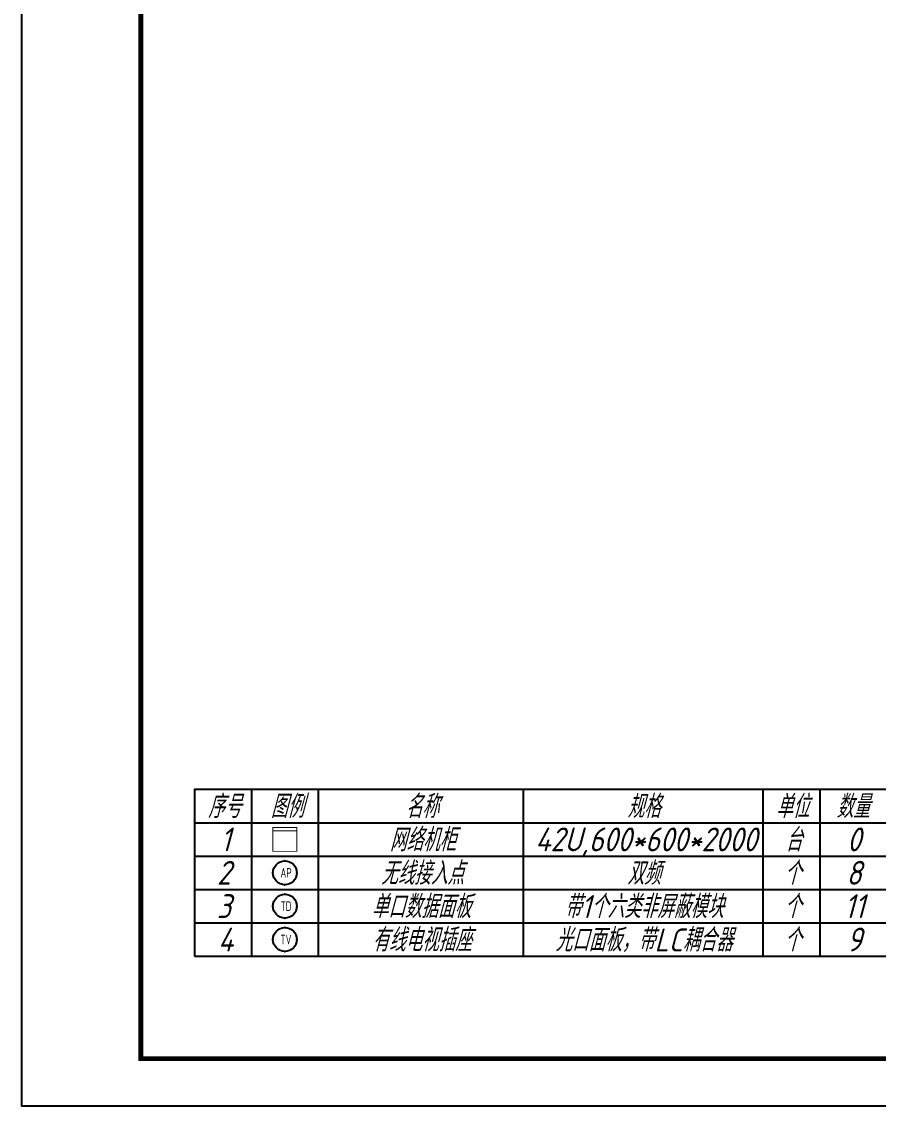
# Model space of a CAD drawing. Extents: x 1252172 to 1336272, y -987752 to -826269.
# Drawn here: x 1252172 to 1270147, y -987752 to -965003 of the extents above; entities that cross this region are included whole.
import ezdxf
from ezdxf.enums import TextEntityAlignment as Align

# ---------------------------------------------------------------- set-up
doc = ezdxf.new("R2010")
doc.units = 0
doc.header["$LTSCALE"] = 1000
doc.header["$PDSIZE"] = 50
for name, color, linetype in [('BTTK', 7, 'Continuous'), ('PUB_TITLE', 7, 'Continuous'), ('TEL_TAB', 7, 'Continuous'), ('电-标注', 1, 'Continuous')]:
    doc.layers.add(name, color=color, linetype=linetype)
doc.layers.add('yichutu', color=7, linetype='Continuous', true_color=0xffffff, plot=False)
doc.styles.add('_TEL_ATTDEF', font='GBENOR', dxfattribs={"width": 0.8, "height": 3, "bigfont": 'GBCBIG'})
doc.styles.add('_TEL_DIM', font='SIMPLEX', dxfattribs={"width": 0.8, "height": 3.5, "bigfont": 'HZTXT'})
doc.styles.add('HZ(TK)', font='geniso.shx', dxfattribs={"width": 0.9, "bigfont": 'hztxt.shx'})
doc.styles.get("Standard").update_dxf_attribs({"font": 'gbeitc.shx', "bigfont": 'gbcbig.shx'})

# ---------------------------------------------------------------- blocks, each defined once
blk = doc.blocks.new('vhtemplate_2020年新竖式图框_A1')
at = {"layer": 'PUB_TITLE', "color": 7}
blk.add_lwpolyline([(0, 594), (841, 594), (841, 0), (0, 0)], close=True, dxfattribs=at)
at = {"layer": 'PUB_TITLE', "const_width": 1}
blk.add_lwpolyline([(25, 10), (831, 10), (831, 584), (25, 584)], close=True, dxfattribs=at)
at = {"layer": 'BTTK', "color": 4, "style": 'HZ(TK)', "width": 0.9}
for tag, p in [('合作单位', (796, 511.5)), ('建设单位', (796, 209.5)), ('工程名称', (796, 176.5)), ('子项名称', (806, 160)), ('图纸名称', (796, 141))]:
    blk.add_attdef(tag, text='', height=3.5, dxfattribs=at).set_placement(p, align=Align.MIDDLE_CENTER)
for tag, p in [('注册证书号', (808.5, 309.01)), ('注册印章号', (808.5, 301.01)), ('设计号', (806, 193)), ('图别', (789.75, 34)), ('图号', (822.25, 34)), ('版本号', (789.75, 26)), ('日期', (822.25, 26))]:
    blk.add_attdef(tag, text='', height=3.5, dxfattribs=at).set_placement(p, align=Align.MIDDLE)
blk = doc.blocks.new('yct-841-594-84100-59400-100-1000.0')
at = {"layer": 'yichutu', "color": 7, "true_color": 0xffffff}
blk.add_lwpolyline([(0, 0), (0, 59400), (84100, 59400), (84100, 0)], close=True, dxfattribs=at)
blk = doc.blocks.new('$equip_U$00000092(win7-PC-hzk)')
at = {"const_width": 0.05}
blk.add_lwpolyline([(-0.6, 1.2), (0.6, 1.2), (0.6, 0), (-0.6, 0)], close=True, dxfattribs=at)
blk.add_lwpolyline([(-0.6, 1.028), (0.6, 1.028)], dxfattribs=at)
at = {"color": 7, "style": '_TEL_DIM', "flags": 1}
for tag in ['A', 'REMARK']:
    blk.add_attdef(tag, text='', height=0.00002, dxfattribs=at).set_placement((0, 0), align=Align.MIDDLE_CENTER)
at = {"color": 7, "style": '_TEL_DIM'}
blk.add_attdef('$TEXT$', text='', height=0.00002, dxfattribs=at).set_placement((0, 0), align=Align.MIDDLE_CENTER)
blk = doc.blocks.new('$equip$00003217')
at = {"const_width": 0.05}
blk.add_lwpolyline([(0, 0.5, -1), (0, -0.5, -1), (0, 0.5, 0.021884)], format="xyb", dxfattribs=at)
blk.add_circle((0, 0), 0.5)
for p in [(0, 0.5), (-0.5, 0), (0.5, 0), (0, -0.5)]:
    blk.add_point(p)
at = {"color": 7, "style": '_TEL_ATTDEF'}
blk.add_attdef('$TEXT$', text='', height=0.4, dxfattribs=at).set_placement((0, 0), align=Align.MIDDLE_CENTER)
at = {"color": 7, "style": '_TEL_DIM', "flags": 1}
for tag in ['A', 'REMARK']:
    blk.add_attdef(tag, text='', height=0.00002, dxfattribs=at).set_placement((0, 0), align=Align.MIDDLE_CENTER)
blk = doc.blocks.new('$equip$00003209')
at = {"const_width": 0.05}
blk.add_lwpolyline([(0, 0.5, -1), (0, -0.5, -1), (0, 0.5, 0.021884)], format="xyb", dxfattribs=at)
blk.add_circle((0, 0), 0.5)
for p in [(0, 0.5), (-0.5, 0), (0.5, 0), (0, -0.5)]:
    blk.add_point(p)
at = {"color": 7, "style": '_TEL_ATTDEF'}
blk.add_attdef('$TEXT$', text='', height=0.4, dxfattribs=at).set_placement((0, 0), align=Align.MIDDLE_CENTER)
at = {"color": 7, "style": '_TEL_DIM', "flags": 1}
for tag in ['A', 'REMARK']:
    blk.add_attdef(tag, text='', height=0.00002, dxfattribs=at).set_placement((0, 0), align=Align.MIDDLE_CENTER)
blk = doc.blocks.new('$equip$00003204')
at = {"const_width": 0.05}
blk.add_lwpolyline([(0, 0.5, -1), (0, -0.5, -1), (0, 0.5, 0.021884)], format="xyb", dxfattribs=at)
blk.add_circle((0, 0), 0.5)
for p in [(0, 0.5), (-0.5, 0), (0.5, 0), (0, -0.5)]:
    blk.add_point(p)
at = {"color": 7, "style": '_TEL_ATTDEF'}
blk.add_attdef('$TEXT$', text='', height=0.4, dxfattribs=at).set_placement((0, 0), align=Align.MIDDLE_CENTER)
at = {"color": 7, "style": '_TEL_DIM', "flags": 1}
for tag in ['A', 'REMARK']:
    blk.add_attdef(tag, text='', height=0.00002, dxfattribs=at).set_placement((0, 0), align=Align.MIDDLE_CENTER)

msp = doc.modelspace()

# ---------------------------------------------------------------- linework, layer by layer
at = {"layer": 'TEL_TAB'}
msp.add_lwpolyline([(1255795, -984604), (1291773, -984604), (1291773, -981104), (1255795, -981104)], close=True, dxfattribs=at)
for points in [[(1256995, -981104), (1256995, -984604)], [(1258395, -981104), (1258395, -984604)], [(1262695, -981104), (1262695, -984604)], [(1267720, -981104), (1267720, -984604)], [(1268920, -981104), (1268920, -984604)], [(1255795, -981804), (1291773, -981804)], [(1255795, -982504), (1291773, -982504)], [(1255795, -983204), (1291773, -983204)], [(1255795, -983904), (1291773, -983904)]]:
    msp.add_lwpolyline(points, dxfattribs=at)

# ---------------------------------------------------------------- block references
at = {"layer": 'TEL_TAB', "color": 0}
for name, p, xscale, yscale, zscale in [('$equip_U$00000092(win7-PC-hzk)', (1257695, -982404), 416.6666666019915, 416.6666666019915, 416.6666666019915), ('$equip$00003217', (1257695, -982854, 0), 499.9999900000001, 499.9999900000001, 499.9999900000001), ('$equip$00003209', (1257695, -983554, 0), 499.9999900000001, 499.9999900000001, 499.9999900000001), ('$equip$00003204', (1257695, -984254, 0), 499.9999900000001, 499.9999900000001, 499.9999900000001)]:
    msp.add_blockref(name, p, dxfattribs=dict(at, xscale=xscale, yscale=yscale, zscale=zscale))
at = {"layer": 'yichutu'}
msp.add_blockref('yct-841-594-84100-59400-100-1000.0', (1252172, -987752), dxfattribs=at)
at = {"layer": '电-标注', "xscale": 100, "yscale": 100, "zscale": 100}
msp.add_blockref('vhtemplate_2020年新竖式图框_A1', (1252172, -987752), dxfattribs=at)

# ---------------------------------------------------------------- texts
at = {"color": 0}
for s, height, style, width, p in [('REMARK', 0.00833, '_TEL_DIM', 0.64, (1257695, -982404)), ('AP', 200, '_TEL_ATTDEF', 0.8, (1257602, -982954, 0)), ('TD', 200, '_TEL_ATTDEF', 0.8, (1257605, -983654, 0)), ('TV', 200, '_TEL_ATTDEF', 0.8, (1257602, -984354, 0))]:
    msp.add_text(s, height=height, dxfattribs=dict(at, style=style, width=width)).set_placement(p)
at = {"layer": 'TEL_TAB'}
for s, height, p in [('序号', 482.3, (1256079, -981704)), ('图例', 482.3, (1257395, -981704)), ('名称', 482.3, (1260224, -981704)), ('规格', 482.3, (1264878, -981704)), ('单位', 482.3, (1267996, -981704)), ('数量', 482.3, (1269265, -981704)), ('1', 500, (1256343, -982404)), ('网络机柜', 482.3, (1259891, -982404)), ('42U,600*600*2000', 500, (1262947, -982404)), ('台', 482, (1268195, -982404)), ('0', 500, (1269490, -982404)), ('2', 500, (1256270, -983104)), ('无线接入点', 482.3, (1259710, -983104)), ('双频', 482.3, (1264878, -983104)), ('个', 482, (1268171, -983104)), ('8', 500, (1269475, -983104)), ('3', 500, (1256265, -983804)), ('单口数据面板', 482.3, (1259511, -983804)), ('带1个六类非屏蔽模块', 482.3, (1263562, -983804)), ('个', 482, (1268171, -983804)), ('11', 500, (1269433, -983804)), ('4', 500, (1256291, -984504)), ('有线电视插座', 482.3, (1259524, -984504)), ('光口面板，带LC耦合器', 482.27, (1263368, -984504)), ('个', 482, (1268171, -984504)), ('9', 500, (1269485, -984504))]:
    msp.add_text(s, height=height, dxfattribs=at).set_placement(p)

doc.saveas('drawing.dxf')
